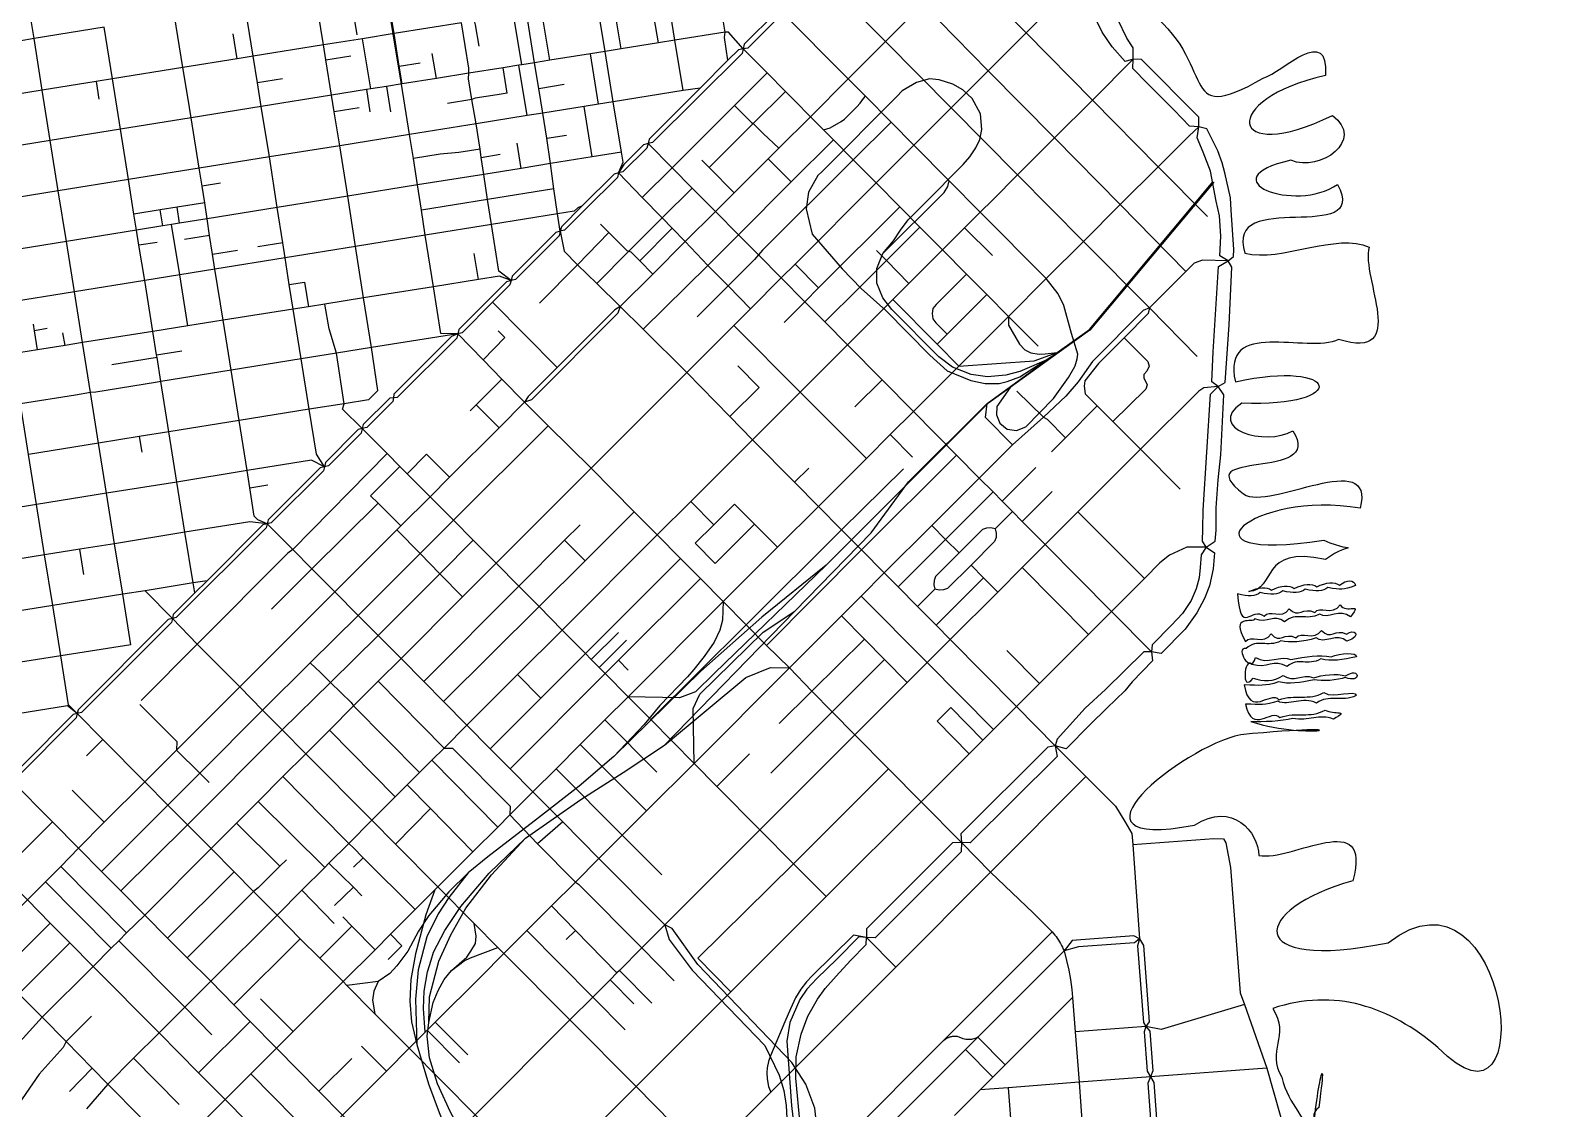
# Model space of a CAD drawing. Extents: x 0 to 264, y 89 to 356.
# Drawn here: x 166.3 to 223.6, y 220.8 to 261.6 of the extents above; entities that cross this region are included whole.
import ezdxf

# ---------------------------------------------------------------- set-up
doc = ezdxf.new("R2010")
doc.units = 0
doc.layers.get('0').update_dxf_attribs({"linetype": 'CONTINUOUS'})

msp = doc.modelspace()

# ---------------------------------------------------------------- linework, layer by layer
at = {"color": 4}
for points in [[(192.711476, 260.423863), (192.576978, 261.281553), (192.602321, 261.489912), (192.292551, 263.393812), (191.977256, 265.337397), (191.816301, 266.327379), (191.670782, 267.228063), (191.524159, 268.129853), (191.378637, 269.025026), (191.244141, 269.914689), (191.126181, 270.78671), (190.809784, 272.629974), (190.516535, 274.423629), (190.212266, 276.316502), (189.906893, 278.261188), (189.603724, 280.156268), (189.454894, 281.097744), (189.301659, 282.042526), (189.013922, 283.942014), (188.711857, 285.841502), (188.492474, 287.150088), (188.722881, 287.543655)], [(188.37341, 258.85841), (188.065833, 260.757899), (187.757153, 262.659591), (187.441857, 264.606484), (187.13428, 266.503768), (186.988758, 267.395633), (186.839931, 268.316162), (186.707639, 269.134167), (186.553297, 270.085563), (186.262256, 271.895756), (186.177369, 272.415), (185.973421, 273.696024), (185.777186, 274.913107), (185.671353, 275.586692), (185.363776, 277.52697), (185.06171, 279.43197), (184.908472, 280.386674), (184.755234, 281.340278)], [(178.684149, 261.389591), (178.400826, 263.15348), (178.38869, 263.344203), (178.108672, 265.061787), (177.825355, 266.865365)], [(199.043838, 266.453056), (201.505563, 263.963768), (203.984931, 261.457942), (206.495165, 258.92125), (208.985556, 256.402197), (210.854174, 254.513732)], [(208.042978, 260.46796), (208.039676, 260.892397), (207.79714, 261.26171), (207.452081, 261.96947), (207.156629, 262.78527), (206.845744, 263.46216), (206.632974, 263.734463), (206.292323, 263.757605), (206.008992, 263.88329), (205.797325, 264.210713), (204.839313, 265.252508), (203.990442, 266.217135), (204.02572, 266.481718)], [(191.013732, 259.283951), (190.708359, 261.18454), (190.402986, 263.087335), (190.090998, 265.033125), (189.932248, 266.022006)], [(180.672935, 257.620383), (180.363151, 259.526484), (180.05447, 261.427076), (179.738074, 263.375069), (179.429393, 265.274558)], [(197.556659, 265.108092), (200.083428, 262.543838), (202.558385, 260.030296), (205.062006, 257.489192), (207.546883, 254.965731), (210.035069, 252.438958)], [(180.390713, 259.530895), (180.282672, 260.196762), (180.082032, 261.431484), (179.765633, 263.379481), (179.606883, 264.356232)], [(183.301129, 260.962953), (183.169938, 261.764419), (183.121433, 261.917657), (183.07072, 262.058768), (182.777474, 263.861242)], [(196.136728, 263.694774), (195.964748, 263.657292), (194.760895, 262.457847), (194.71349, 262.285869), (194.680417, 262.111685), (193.457822, 260.88909), (193.285841, 260.856016)], [(196.136728, 263.694774), (198.673421, 261.134931), (201.156093, 258.626901), (203.665226, 256.093516), (206.157822, 253.576667), (208.650417, 251.059817), (210.463915, 249.227577)], [(208.042978, 260.46796), (207.74091, 260.380869), (207.242613, 260.93098), (206.867785, 261.49322), (206.598794, 262.024591), (206.382716, 262.703688), (206.190895, 263.515077), (206.292317, 263.757613)], [(205.404861, 262.877873), (203.984931, 261.457942), (202.558385, 260.030296), (201.156093, 258.626901), (199.742778, 257.213585), (198.315131, 255.785939), (195.250373, 252.718976), (194.725617, 252.194218), (193.562551, 251.031155), (192.928655, 250.397258), (191.153742, 248.621242), (187.536667, 245.000859), (183.941641, 241.40473), (182.673845, 240.135833), (180.346615, 237.806397), (179.487822, 236.947606), (178.549653, 236.011641), (177.643454, 235.102135), (176.748282, 234.205859), (175.882873, 233.340453), (174.941397, 232.397873), (174.120088, 231.57546), (173.16428, 230.618549), (170.651839, 228.105008), (169.965026, 227.428117), (169.670676, 227.133768), (169.388454, 226.851546), (168.702742, 226.166937), (166.774591, 224.24099), (165.57625, 222.923585)], [(179.475694, 247.943246), (179.226546, 249.563819), (178.929992, 251.440157), (178.622412, 253.380435), (178.34019, 255.289843), (178.027101, 257.195947), (177.819843, 258.478074), (177.718421, 259.104254), (177.503447, 260.439298), (177.411944, 261.003742), (177.096649, 262.95284)], [(188.671067, 260.856016), (188.361283, 262.757708)], [(166.866093, 241.721129), (166.56072, 243.622822), (166.256451, 245.525617), (165.951075, 247.432822), (165.646806, 249.326798), (165.532153, 250.043377), (165.341433, 251.236206), (165.034956, 253.147822), (164.730687, 255.053925), (164.42421, 256.960026), (164.121042, 258.870537), (163.818976, 260.767822), (163.511397, 262.708099)], [(186.369192, 253.958107), (186.271075, 254.615157), (186.12776, 255.563246), (185.997672, 256.519053), (185.858768, 257.477065), (185.70553, 258.429565), (185.555599, 259.363326), (185.400157, 260.332361), (185.094784, 262.234053)], [(185.980033, 260.424967), (185.661433, 262.324452)], [(200.083428, 262.543838), (198.673421, 261.134931), (197.257899, 259.720512), (195.828048, 258.292865), (194.630808, 257.096728), (194.229522, 256.695442), (192.946294, 255.414419), (192.236327, 254.705556), (191.097518, 253.566744), (189.872716, 252.343048), (188.639097, 251.109426)], [(194.71349, 262.285869), (194.545921, 262.242873), (193.327734, 261.029097), (193.285841, 260.856016), (193.247256, 260.687343), (189.856181, 257.312803), (189.688611, 257.274218)], [(194.71349, 262.285869), (197.257899, 259.720512), (197.909437, 259.062361), (198.880676, 258.084506), (199.742778, 257.213585), (201.078922, 255.866415)], [(182.636363, 261.840486), (180.082032, 261.431484), (178.891407, 261.240764), (177.411944, 261.003742), (174.75178, 260.578202), (174.146546, 260.481188), (172.098228, 260.153768), (169.432551, 259.724923), (168.818498, 259.625702), (166.779002, 259.298282), (164.121042, 258.870537), (161.475208, 258.430669), (158.808428, 258.002924), (156.157083, 257.576286), (153.498019, 257.149645), (150.846674, 256.723004), (148.203048, 256.298567), (145.53296, 255.869722), (142.878308, 255.443081), (140.21704, 255.01534)], [(169.123871, 261.672917), (166.470322, 261.244072), (165.904774, 261.141546)], [(170.124879, 238.323439), (169.819506, 240.233951), (169.514131, 242.14777), (169.209861, 244.051667), (168.906692, 245.950051), (168.602423, 247.858359), (168.300355, 249.749028), (167.993881, 251.665051), (167.689609, 253.574463), (167.383133, 255.48277), (167.081067, 257.38777), (166.779002, 259.298282), (166.470322, 261.244072), (166.361181, 261.929784)], [(172.551327, 240.285764), (172.48849, 240.661692), (172.17099, 242.576615), (171.86231, 244.479411), (171.565756, 246.377796), (171.264792, 248.285), (171.119269, 249.188994), (171.103832, 249.281597), (170.961623, 250.172361), (170.651839, 252.093897), (170.435764, 253.431147), (170.340954, 254.003308), (170.245044, 254.605234), (170.037785, 255.912716), (169.73572, 257.816615), (169.432551, 259.724923), (169.123871, 261.672917)], [(173.105851, 253.804869), (173.013246, 254.428845), (172.922847, 255.037387), (172.820322, 255.671286), (172.712284, 256.34046), (172.404704, 258.246564), (172.277924, 259.032595), (172.098228, 260.153768), (171.782935, 262.103966)], [(177.45053, 245.059287), (177.144053, 245.53223), (176.873958, 247.228871), (176.569686, 249.137178), (176.269825, 251.016824), (176.120998, 251.949481), (175.961144, 252.95159), (175.870746, 253.52375), (175.665694, 254.858794), (175.366937, 256.768202), (175.058256, 258.678717), (174.913838, 259.576093), (174.75178, 260.578202), (174.537909, 261.907734)], [(184.507186, 252.096103), (184.046371, 252.452189), (183.767456, 254.210563), (183.621937, 255.160859), (183.477518, 256.108951), (183.383812, 256.753871), (183.339715, 257.062551), (183.290103, 257.381155), (183.190885, 258.024974), (183.029931, 258.9433), (182.898742, 259.729331), (182.907548, 259.933282), (182.915266, 260.122899), (182.636352, 261.840486)], [(184.91178, 260.25409), (184.601996, 262.154678)], [(190.085486, 261.084218), (189.922325, 262.034514)], [(193.285841, 260.856016), (192.728012, 261.486605), (192.602335, 261.489907), (190.708359, 261.18454), (190.085486, 261.084218), (188.671067, 260.856016), (188.065833, 260.757899), (187.510208, 260.668603), (185.980033, 260.424967), (185.400157, 260.332361), (184.91178, 260.25409), (184.803742, 260.236451), (184.210633, 260.141641), (182.907562, 259.933282), (181.684964, 259.738151), (180.390713, 259.530895), (179.795399, 259.436085), (179.200088, 259.341276), (179.036926, 259.314831), (177.718421, 259.104254), (175.058256, 258.678717), (172.404704, 258.246564), (169.73572, 257.816615), (167.081067, 257.38777), (164.42421, 256.960026)], [(174.146546, 260.481188), (173.995512, 261.430383)], [(179.200088, 259.341276), (178.891407, 261.240764)], [(177.503447, 260.439298), (178.446024, 260.590329)], [(181.684964, 259.738151), (181.530625, 260.680731)], [(187.819992, 258.769115), (187.510208, 260.668603)], [(193.285841, 260.856016), (193.114964, 260.817431), (192.711476, 260.423863), (191.664167, 259.371042), (189.733812, 257.445095), (189.688611, 257.274218), (189.648922, 257.106649), (188.740519, 256.203758), (188.574053, 256.164072)], [(193.285841, 260.856016), (194.188732, 259.945409), (194.883264, 259.245365), (195.24045, 258.885972), (195.828048, 258.292865), (196.320833, 257.796772), (196.700069, 257.414228), (197.449722, 256.659064), (198.315131, 255.785939), (199.214715, 254.878637), (199.974287, 254.113549), (200.824262, 253.255859), (201.729357, 252.343048), (202.498853, 251.568037), (203.319061, 250.741217), (204.441338, 249.612328)], [(208.042978, 260.46796), (206.495165, 258.92125), (205.062006, 257.489192), (203.665226, 256.093516), (202.72375, 255.153143), (202.253012, 254.682405)], [(211.624774, 252.845756), (211.827621, 253.003403), (211.839756, 253.273498), (211.741639, 254.76178), (211.717396, 255.222595), (211.50683, 256.171787), (211.406509, 256.545512), (211.242247, 256.999715), (210.823325, 257.834254), (210.516848, 257.903706), (210.167361, 257.931279), (209.589686, 258.53541), (208.583169, 259.552954), (208.027544, 260.115194), (208.042981, 260.467972)], [(210.516831, 257.903706), (210.523435, 258.275226), (208.353852, 260.453629), (208.042967, 260.467966)], [(180.282672, 260.196762), (181.067603, 260.323542)], [(184.366075, 259.183629), (184.210633, 260.141641)], [(185.113524, 258.334758), (184.803742, 260.236451)], [(194.188732, 259.945409), (192.960625, 258.718403), (190.598117, 256.356996), (189.471433, 255.240234)], [(191.664167, 259.371042), (191.013732, 259.283951), (188.37341, 258.85841), (187.819992, 258.769115), (187.275391, 258.682022), (185.70553, 258.429565), (185.113524, 258.334758), (183.190885, 258.024974), (180.672935, 257.620383), (178.027101, 257.195947), (175.366937, 256.768202), (172.712284, 256.34046), (170.037785, 255.912716), (167.383133, 255.48277), (164.730687, 255.053925)], [(168.818498, 259.625702), (168.918819, 258.952119)], [(175.859722, 259.718308), (174.913838, 259.576093)], [(179.036926, 259.314817), (179.172526, 258.481381)], [(179.795399, 259.436085), (179.951944, 258.474766)], [(185.555599, 259.363326), (186.515815, 259.517665)], [(198.563176, 253.114748), (198.96777, 253.604228), (199.237865, 254.004411), (199.533315, 254.393567), (200.721736, 255.591911), (201.033724, 255.908308), (201.605885, 256.483776), (201.860548, 256.772613), (202.08875, 257.118776), (202.239784, 257.42966), (202.312544, 257.81), (202.258524, 258.394287), (201.946535, 258.977474), (201.594861, 259.305998), (201.216728, 259.518768), (200.705201, 259.687438), (200.339192, 259.719411), (199.845303, 259.590424), (199.30401, 259.265208), (199.098958, 259.051338), (196.276736, 256.225808), (196.116883, 256.067058), (195.754185, 255.435365), (195.668194, 254.806981), (195.900808, 253.846762), (197.036312, 252.544792), (197.751787, 251.798447), (198.687752, 250.961703), (200.341397, 249.26947), (201.005062, 248.679671), (201.900234, 248.31697), (202.43822, 248.210036), (202.972899, 248.207778), (203.27276, 248.279437), (203.751214, 248.461338), (205.166736, 249.369741)], [(183.029931, 258.9433), (182.103889, 258.791162)], [(184.366075, 259.183629), (183.982431, 259.121893), (183.154506, 258.988498), (183.029931, 258.9433)], [(188.574053, 256.164072), (188.743827, 256.575278), (188.684298, 256.944591), (188.37341, 258.85841)], [(194.883264, 259.245365), (193.666181, 258.03269), (191.997101, 256.369123)], [(196.320833, 257.796772), (196.579905, 257.87394), (196.995519, 258.109861), (197.118992, 258.196952), (197.393498, 258.478074), (197.584218, 258.658871), (197.708794, 258.798881), (197.838881, 258.976371), (197.909437, 259.062361)], [(178.763524, 258.626901), (177.819843, 258.478074)], [(187.576353, 256.768202), (187.275391, 258.682022)], [(192.960625, 258.718403), (193.604444, 258.076787), (193.666181, 258.03269)], [(182.491944, 250.079758), (181.85474, 250.094095), (181.574722, 251.860188), (181.266042, 253.807076), (181.116111, 254.758472), (180.973897, 255.710972), (180.821762, 256.706466), (180.672935, 257.620383)], [(185.858768, 257.477065), (186.601806, 257.59723)], [(210.516831, 257.903706), (210.157438, 257.574079), (208.985556, 256.402197), (207.546883, 254.965731), (206.157822, 253.576667), (204.74671, 252.16776), (203.319061, 250.741217), (201.441623, 248.863776), (199.727343, 247.150599), (198.85091, 246.274167), (197.948019, 245.372379), (196.133421, 243.558881), (194.590018, 242.016579), (192.530676, 239.95724), (188.933447, 236.362215)], [(198.880676, 258.084506), (197.449722, 256.659064), (194.023367, 253.243732), (193.86572, 253.062935), (193.721301, 252.892058), (192.714784, 251.897665), (191.544002, 250.73019)], [(193.666181, 258.03269), (194.042109, 257.662274), (194.630808, 257.096728)], [(211.25546, 248.096484), (211.515633, 248.237595), (211.662256, 250.423717), (211.763681, 252.599912), (211.624774, 252.845756), (211.319401, 253.029861), (211.346974, 253.76849), (211.303977, 254.541294), (211.177197, 255.101327), (210.960019, 256.235731), (210.680004, 256.947899), (210.454003, 257.494704), (210.516843, 257.903706)], [(183.339715, 257.062551), (182.536042, 256.932467), (181.83159, 256.876242), (180.821762, 256.706466)], [(184.894141, 256.339357), (184.738699, 257.294064)], [(189.688611, 257.274218), (189.521042, 257.232328), (188.779105, 256.484879), (188.574053, 256.164072), (188.534367, 255.996502), (187.328308, 254.791546), (186.534558, 253.996692), (186.369192, 253.958107)], [(196.700069, 257.414228), (195.108158, 255.827829), (193.113863, 253.830226), (191.950797, 252.668264), (189.504506, 250.25394)], [(189.688611, 257.274218), (190.598117, 256.356996), (191.355486, 255.594115), (192.236327, 254.705556), (193.113863, 253.830226), (193.86572, 253.062935), (194.725617, 252.194218), (195.618585, 251.294635), (196.378158, 250.52955), (197.232544, 249.666345)], [(188.684298, 256.944591), (187.576353, 256.768202), (185.997672, 256.519053), (184.894141, 256.339357), (183.477518, 256.108951), (180.973897, 255.710972), (178.34019, 255.289843), (175.665694, 254.858794), (173.013246, 254.428845), (171.972551, 254.262379), (171.669383, 254.213871)], [(183.383812, 256.753871), (184.094879, 256.870731)], [(192.946294, 255.414419), (191.997101, 256.369123), (191.720391, 256.648037)], [(194.229522, 256.695442), (195.108158, 255.827829)], [(188.574053, 256.164072), (188.406484, 256.122178), (187.202631, 254.918326), (186.41329, 254.128984), (186.369192, 253.958107), (186.328403, 253.791641), (184.672551, 252.133585), (184.507186, 252.096103)], [(188.574053, 256.164072), (189.471433, 255.240234), (190.225494, 254.465226), (190.60473, 254.074967), (191.097518, 253.566744), (191.950797, 252.668264), (192.714784, 251.897665), (193.562551, 251.031155)], [(204.928611, 249.163637), (203.747909, 248.654313), (203.227562, 248.519817), (202.526415, 248.451466), (201.905746, 248.53966), (201.201294, 248.826294), (200.686458, 249.208838), (198.91375, 251.008004), (198.5742, 251.447873), (198.347101, 251.99909), (198.343799, 252.554715), (198.563182, 253.114748), (200.892613, 255.429853), (201.026006, 255.648133), (201.078922, 255.866415)], [(201.078922, 255.866415), (202.253012, 254.682405), (204.74671, 252.16776)], [(173.515954, 255.782631), (172.820322, 255.671286)], [(211.090095, 255.822317), (206.398151, 250.224174), (204.928611, 249.163637), (203.387412, 248.051286), (202.527518, 247.430617), (196.421155, 241.34079), (193.990296, 239.365234), (191.681806, 237.325738), (188.396561, 234.10223), (187.082464, 232.979956), (185.54678, 231.784923), (183.63296, 230.312076), (182.889923, 229.696919), (182.15019, 228.770877), (181.748907, 228.156824), (181.327778, 227.281494), (180.999254, 226.033542), (180.898933, 224.921188), (180.946338, 223.216831), (181.380694, 221.71973), (181.786389, 220.642657), (182.220746, 219.565581), (182.534938, 218.589931)], [(186.12776, 255.563246), (183.621937, 255.160859), (181.116111, 254.758472)], [(191.355486, 255.594115), (190.225494, 254.465226), (188.963213, 253.201842), (187.750537, 251.989167)], [(205.166736, 249.369792), (206.379408, 250.245121), (211.069149, 255.839956)], [(187.202631, 254.918326), (187.031754, 254.846667), (186.897256, 254.723194), (186.271075, 254.615157), (183.767456, 254.210563), (181.266042, 253.807076), (178.622412, 253.380435), (175.961144, 252.95159), (173.309799, 252.523845), (171.978063, 252.30777), (170.651839, 252.093897), (167.993881, 251.665051), (165.341433, 251.236206), (162.693395, 250.809565), (160.027716, 250.384028), (157.355424, 249.960694)], [(172.922847, 255.037387), (171.874437, 254.867613), (171.240537, 254.765088), (170.245044, 254.605234)], [(171.338655, 254.160954), (171.240537, 254.765088)], [(171.972551, 254.262379), (171.874437, 254.867613)], [(199.214715, 254.878637), (196.14224, 251.816085), (195.618585, 251.294635), (194.833655, 250.513012)], [(171.669383, 254.213871), (171.338655, 254.160954), (170.340954, 254.003308), (167.689609, 253.574463), (165.034956, 253.147822)], [(202.253012, 254.682405), (201.663213, 254.093706), (200.824262, 253.255859), (199.556466, 251.989167), (198.944617, 251.377317), (197.232544, 249.666345), (195.445504, 247.877101), (193.638619, 246.075731), (191.305877, 243.74519), (190.036978, 242.477397), (186.439748, 238.881268), (184.75303, 237.196754), (182.840311, 235.285139), (181.976006, 234.420833), (181.51409, 233.960018), (181.048863, 233.494792), (180.580329, 233.026258), (180.129437, 232.575365), (179.244185, 231.690113), (178.374367, 230.816988), (177.622508, 230.070643), (177.459349, 229.907482), (176.596144, 229.04428), (175.656875, 228.105008), (173.157665, 225.606901), (172.164375, 224.616919), (171.19644, 223.651188), (170.235121, 222.692076), (169.253958, 221.713117), (168.446978, 220.774949)], [(172.288951, 250.384028), (171.978063, 252.30777), (171.669383, 254.213871)], [(187.894956, 254.225998), (188.211353, 253.909601)], [(173.105851, 253.804869), (172.15776, 253.653838)], [(175.286458, 242.898524), (174.933681, 243.047353), (174.795877, 243.193976), (174.626103, 244.257822), (174.522474, 244.909357), (174.22151, 246.803333), (173.91724, 248.711641), (173.617379, 250.594591), (173.309799, 252.523845), (173.218297, 253.096008), (173.105851, 253.804869)], [(186.369192, 253.958107), (186.200519, 253.916217), (184.552387, 252.266981), (184.507186, 252.096103), (184.4675, 251.929635), (183.812657, 251.274792), (182.656206, 250.11724), (182.491944, 250.079758)], [(188.211353, 253.909601), (187.019627, 252.696926), (185.579853, 251.241718)], [(186.369192, 253.958107), (186.511407, 253.207353), (187.019627, 252.696926), (187.750537, 251.989167), (188.639097, 251.109426), (189.504506, 250.25394), (191.153742, 248.621242), (192.783133, 246.95216), (193.638619, 246.075731), (195.232734, 244.467284), (196.133421, 243.558881)], [(188.211353, 253.909601), (188.887145, 253.229401), (188.963213, 253.201856)], [(190.60473, 254.074967), (189.373315, 252.844653)], [(199.974287, 254.113549), (198.706492, 252.850165), (197.654774, 251.801754), (196.378158, 250.52955)], [(201.663213, 254.093706), (202.712726, 253.039784)], [(171.122577, 253.540285), (170.435764, 253.431147)], [(173.218297, 253.096008), (174.168593, 253.249244)], [(175.870746, 253.52375), (174.925965, 253.371615)], [(183.275772, 252.130278), (183.117022, 253.114748)], [(188.963213, 253.201842), (189.041484, 253.177599), (189.373315, 252.844664), (189.872716, 252.343048)], [(198.706492, 252.850165), (198.33277, 253.2283)], [(195.250373, 252.718976), (196.14224, 251.816085)], [(198.706492, 252.850165), (199.556466, 251.989167)], [(211.624774, 252.845756), (210.659046, 252.861194), (210.342647, 252.747645), (210.035069, 252.438964), (208.650417, 251.059817), (208.603012, 250.84705), (207.691301, 249.934236), (206.720062, 248.96079), (206.210738, 248.309254), (206.179869, 248.098688)], [(210.799053, 242.015478), (211.1375, 242.246988), (211.172778, 242.65599), (211.181583, 243.500453), (211.254343, 244.559887), (211.348049, 245.507978), (211.466009, 247.771268), (211.255446, 248.096484), (211.015131, 248.268465), (211.061433, 249.395147), (211.262076, 252.628578), (211.624774, 252.845756)], [(184.507186, 252.096103), (184.07724, 252.258161), (183.275772, 252.130278), (181.574722, 251.860183), (178.929992, 251.440157), (177.468169, 251.207544), (176.841988, 251.108326), (176.269825, 251.016824), (173.617379, 250.594591), (172.288951, 250.384028), (170.961623, 250.172361), (168.300355, 249.749028), (167.649923, 249.645399), (166.593794, 249.477829), (165.646806, 249.326798), (162.99546, 248.900157), (160.336397, 248.477924), (157.678436, 248.054591)], [(176.120998, 251.949481), (176.690954, 252.038776), (176.841988, 251.108326)], [(184.507186, 252.096103), (184.338516, 252.053107), (182.537145, 250.250633), (182.491944, 250.079758), (182.452256, 249.91329), (180.201093, 247.676458), (180.059982, 247.65992), (180.042343, 247.517708), (179.055669, 246.537647), (178.881484, 246.49796)], [(201.729357, 252.343048), (200.581728, 251.195417), (200.464869, 251.039974), (200.437324, 250.848151), (200.463768, 250.655226), (200.579522, 250.499784), (201.003958, 250.07204)], [(203.387412, 248.051286), (202.886908, 247.331397), (202.867068, 247.020512), (202.992744, 246.700808), (203.272763, 246.478117), (203.62444, 246.429609), (203.979422, 246.571824), (205.021217, 247.631258), (205.596688, 248.437135), (205.833709, 248.842829), (205.849147, 248.867072), (205.920803, 249.130552), (205.947247, 249.31576), (205.701406, 250.089667), (205.411468, 251.148001), (205.203109, 251.590076), (204.746702, 252.167748)], [(198.944617, 251.377317), (200.621415, 249.689496), (201.441623, 248.863776)], [(202.498853, 251.568037), (201.003958, 250.07204), (200.621415, 249.689496)], [(178.881484, 246.49796), (178.137343, 247.23659), (178.192464, 247.440537), (177.911345, 249.352153), (177.631327, 250.267171), (177.468169, 251.207544)], [(183.812657, 251.274792), (186.255643, 248.807551)], [(188.639097, 251.109426), (188.548699, 250.860278), (185.275581, 247.592675), (185.018714, 247.493454)], [(188.639097, 251.109426), (188.432942, 250.98375), (186.255643, 248.807551), (185.157621, 247.711736), (185.018714, 247.493454)], [(208.650417, 251.059817), (208.413395, 250.967215), (206.502881, 249.033549), (205.96159, 248.272873), (205.489748, 247.729375), (204.640877, 246.934522), (203.475607, 245.887215), (202.218838, 244.630442), (200.424079, 242.835687), (198.624912, 241.040928), (197.753992, 240.166703), (197.005442, 239.41705)], [(203.319061, 250.741217), (203.327866, 250.41159), (203.736869, 249.691703), (203.938615, 249.475625), (204.171228, 249.36428), (204.479909, 249.316875), (204.710315, 249.329011), (205.166722, 249.3698)], [(166.593794, 249.477829), (166.480242, 250.199923), (166.44276, 250.442456)], [(166.963107, 250.279298), (166.480242, 250.199923)], [(184.02322, 250.193308), (184.275676, 249.938647), (183.453264, 249.1008)], [(192.928655, 250.397258), (195.445504, 247.877101), (197.948019, 245.372379)], [(182.491944, 250.079758), (179.226546, 249.563819), (177.911345, 249.352153), (176.569686, 249.137178), (173.91724, 248.711641), (171.264792, 248.285), (171.066353, 248.236494), (168.807474, 247.87269), (168.602423, 247.858353), (168.040183, 247.76796), (165.951075, 247.432822), (163.309653, 246.997361), (160.63295, 246.575131), (157.977197, 246.155106), (155.32144, 245.736181), (152.668992, 245.288593), (147.355278, 244.44303)], [(167.649923, 249.645399), (167.561728, 250.121649)], [(182.491944, 250.079758), (182.258228, 249.975026), (180.07652, 247.802135), (180.059982, 247.659923), (179.918871, 247.643385), (178.921173, 246.650095), (178.881484, 246.49796), (178.839591, 246.323776), (177.608176, 245.095669), (177.45053, 245.059287)], [(182.491944, 250.079758), (183.453264, 249.1008), (184.165435, 248.37099), (185.018714, 247.493454)], [(197.232544, 249.666345), (198.540026, 248.34784), (199.727343, 247.150599), (201.35894, 245.50026), (202.218838, 244.630442), (202.736978, 244.105687), (203.084244, 243.755113), (203.473403, 243.361546), (203.842716, 242.987822), (204.707022, 242.113593), (207.211744, 239.580208), (208.72428, 238.056649)], [(207.691301, 249.934236), (208.588681, 249.030244), (208.641597, 248.861572), (208.547891, 248.674159), (208.436546, 248.547379), (208.439848, 248.423907), (208.566625, 248.150504), (208.510403, 247.995062), (207.266862, 246.763647)], [(171.119269, 249.188994), (169.406093, 248.913385)], [(171.103838, 249.281597), (172.050826, 249.434835)], [(201.441623, 248.863776), (204.288099, 249.062215), (205.166736, 249.369792)], [(202.51098, 247.453768), (205.166736, 249.369792)], [(193.889974, 248.059002), (193.085201, 248.869287)], [(179.475694, 247.943246), (179.119609, 247.589367), (178.192464, 247.440537), (176.873958, 247.228871), (174.22151, 246.803333), (171.565756, 246.377796), (170.447891, 246.198099), (168.906692, 245.950051), (166.256451, 245.525617)], [(184.165435, 248.37099), (183.190885, 247.398647), (182.958272, 247.167135)], [(193.889974, 248.059002), (192.783133, 246.95216)], [(198.540026, 248.34784), (197.512562, 247.324784)], [(211.25546, 248.096484), (210.707551, 248.045772), (210.517935, 247.915687), (208.310867, 245.716338), (205.949463, 243.354931), (204.707022, 242.113593), (203.842716, 241.248187), (202.91447, 240.319938), (201.117508, 238.524079), (200.244383, 237.650954), (199.495833, 236.902405), (197.514766, 234.921338)], [(203.63546, 247.91348), (204.640877, 246.934522), (204.779784, 246.859558), (205.479825, 246.152899)], [(206.179869, 248.098688), (206.218454, 247.816466), (206.679269, 247.35455), (207.266867, 246.763647), (208.310867, 245.716338), (209.816787, 244.204905)], [(210.799053, 242.015478), (210.654635, 242.243681), (210.677777, 242.711111), (210.687711, 243.408951), (210.956703, 247.805442), (211.255463, 248.096484)], [(185.018714, 247.493454), (184.052986, 246.528827), (182.18106, 244.658004), (181.444635, 243.922683)], [(183.190885, 247.398647), (184.052986, 246.528827)], [(185.018714, 247.493454), (185.914992, 246.605998), (187.536667, 245.000859), (189.170468, 243.352726), (190.036978, 242.477397), (190.920026, 241.584426), (191.668575, 240.828161), (192.530676, 239.95724), (193.397186, 239.081911), (194.172197, 238.298081), (195.044218, 237.454722), (195.885373, 236.567266), (196.657076, 235.787847), (197.514766, 234.921338), (198.784766, 233.637006), (200.017284, 232.392361), (201.545252, 230.846754), (202.643272, 229.731093), (204.273768, 228.176667), (204.976016, 227.468907)], [(195.239349, 239.595643), (198.122204, 242.558976), (199.537726, 244.488231), (202.51098, 247.453768)], [(202.448143, 246.922397), (202.51098, 247.453768)], [(206.679269, 247.35455), (205.479825, 246.152899), (204.942942, 245.614912)], [(203.475607, 245.887215), (202.448143, 246.922397)], [(170.447891, 246.198099), (170.543801, 245.611605)], [(178.881484, 246.49796), (178.729349, 246.459375), (177.484704, 245.215833), (177.45053, 245.059287), (177.413048, 244.901641), (175.439697, 242.933801), (175.286458, 242.898524)], [(185.914992, 246.605998), (182.329887, 243.033022), (181.07091, 241.774046), (178.729349, 239.434689)], [(178.881484, 246.49796), (179.824061, 245.552076), (180.305826, 245.068107), (180.578125, 244.793603), (181.444635, 243.922683), (182.329887, 243.033022), (183.081744, 242.27455)], [(198.85091, 246.274167), (199.695373, 245.423092)], [(177.45053, 245.059287), (176.966561, 245.304028), (174.522474, 244.909357), (171.86231, 244.479411), (169.209861, 244.051667), (166.56072, 243.622822), (164.479331, 243.286579)], [(179.824061, 245.552076), (176.25329, 241.925077), (176.062569, 241.791685), (172.635113, 238.352101), (170.512935, 236.221103)], [(177.45053, 245.059287), (177.287369, 245.018498), (175.320633, 243.052865), (175.286458, 242.898524), (175.250077, 242.745285), (171.845772, 239.352006), (171.700252, 239.317829)], [(180.305826, 245.068107), (179.19678, 243.961268)], [(181.316754, 245.530026), (180.578125, 244.793603)], [(181.316754, 245.530026), (182.18106, 244.658004)], [(195.232734, 244.467284), (195.769617, 245.001963)], [(201.35894, 245.50026), (197.758403, 241.917361)], [(203.084244, 243.755113), (204.358655, 245.030625)], [(199.345903, 244.98322), (197.012058, 242.671425), (193.397186, 239.081911), (189.791137, 235.495702)], [(181.444635, 243.922683), (180.338897, 242.816944), (180.192274, 242.671425), (177.844097, 240.325453), (174.245764, 236.729324), (171.860103, 234.345869), (170.657353, 233.144218), (169.124974, 231.611842), (168.14822, 230.637292), (167.475738, 229.940556), (166.899167, 229.362883), (166.214558, 228.678272), (164.283099, 226.743508), (164.149704, 226.541762), (163.402256, 225.755731), (162.787101, 225.004974), (162.175252, 224.261937), (161.837909, 224.143976)], [(174.626103, 244.257822), (175.307405, 244.369167)], [(179.19678, 243.961268), (179.479002, 243.679046), (180.338897, 242.816944)], [(202.736978, 244.105687), (200.944426, 242.309828), (199.150772, 240.510661)], [(203.842716, 242.987822), (204.976016, 244.126633)], [(179.479002, 243.679046), (176.976484, 241.197474), (175.448516, 239.668403)], [(189.170468, 243.352726), (187.308465, 241.500643), (185.577647, 239.768724), (181.956162, 236.17921)], [(191.305877, 243.74519), (192.180103, 242.863246)], [(191.476754, 242.160998), (192.180103, 242.863246), (192.961728, 243.645972)], [(194.590018, 242.016579), (193.721301, 242.886397), (192.961728, 243.645972)], [(196.133421, 243.558881), (197.012058, 242.671425), (197.758403, 241.917361), (198.624912, 241.040928), (199.150772, 240.510661), (199.881685, 239.772032), (200.581728, 239.064272), (201.117508, 238.524079), (203.621129, 235.994002), (205.090669, 234.510131), (206.251528, 233.340453), (207.371597, 232.225895), (207.716659, 231.643812), (207.984547, 231.187405), (208.023133, 230.779506)], [(203.473403, 243.361546), (202.820764, 242.707803), (202.65981, 242.744185), (202.487829, 242.730949), (202.335694, 242.680239), (201.452647, 241.797191), (200.56519, 240.90974), (200.511173, 240.756502), (200.501239, 240.590036), (200.538721, 240.427978)], [(205.949463, 243.354931), (208.460797, 240.834774)], [(175.286458, 242.898524), (174.632716, 242.974591), (172.17099, 242.576615), (169.514131, 242.14777), (168.193421, 241.935), (166.866093, 241.721129), (164.215851, 241.298897)], [(175.286458, 242.898524), (175.125504, 242.857734), (173.012145, 240.746579), (172.551327, 240.285764), (171.733326, 239.46776), (171.700252, 239.317829), (171.664974, 239.17231), (168.258465, 235.760285), (168.099715, 235.722803)], [(175.286458, 242.898524), (176.25329, 241.925077), (176.976484, 241.197474), (177.844097, 240.325453), (178.729349, 239.434689), (179.486718, 238.671806), (180.346615, 237.806397), (181.204306, 236.939887), (181.956162, 236.17921), (182.840311, 235.285139), (183.723359, 234.394375), (184.471908, 233.63921), (185.336214, 232.767189)], [(187.117742, 242.865453), (186.535658, 242.282266), (184.797127, 240.540424), (181.204306, 236.939887)], [(192.229715, 241.401425), (193.721301, 242.886397)], [(202.820764, 242.707803), (202.857145, 242.546849), (202.851642, 242.382588), (202.794317, 242.226042), (201.905757, 241.338585), (201.01829, 240.45223), (200.866155, 240.399313), (200.699686, 240.390508), (200.538732, 240.427993), (199.881685, 239.772032)], [(200.424079, 242.835687), (200.944426, 242.309828), (201.452647, 241.797197)], [(183.081744, 242.27455), (181.819463, 241.008958), (179.486718, 238.671806), (177.68204, 236.896893), (175.857518, 235.103238), (172.272412, 231.517032), (169.752256, 229.015617)], [(180.192274, 242.671425), (181.07091, 241.774046), (181.819463, 241.008958), (182.673845, 240.135833)], [(183.081744, 242.27455), (183.941641, 241.40473), (184.797127, 240.540424), (185.577647, 239.768724), (186.439748, 238.881268), (187.322796, 237.989401), (187.543282, 237.76671), (187.84204, 237.465746), (188.070242, 237.234236), (188.933447, 236.362215), (189.791137, 235.495702), (191.429349, 233.842058), (192.293655, 232.970036), (193.920841, 231.327412), (195.190841, 230.045285), (196.423359, 228.801744)], [(186.535658, 242.282266), (187.308465, 241.500643)], [(191.476754, 242.160998), (192.229715, 241.401425)], [(168.099715, 235.722803), (167.774496, 236.053534), (167.476839, 237.907822), (167.172569, 239.809514), (166.866093, 241.721129)], [(168.34776, 240.976988), (168.193421, 241.935)], [(190.920026, 241.584426), (187.322796, 237.989401), (185.638282, 236.307091), (183.723359, 234.394375)], [(197.758403, 241.917361), (194.172197, 238.298081)], [(210.799053, 242.015478), (210.069244, 242.01435), (209.406685, 241.711181), (209.048395, 241.42455), (208.460797, 240.834748), (207.211744, 239.580208), (206.34303, 238.712595), (204.492047, 236.863819), (203.621129, 235.994002), (202.753516, 235.126389), (202.351129, 234.724002), (201.832986, 234.205859)], [(210.799053, 242.015478), (210.603922, 241.723333), (210.571952, 241.251494), (210.53447, 240.859028), (210.423125, 240.44231), (210.234609, 239.994722), (209.90829, 239.511857), (209.490468, 239.069784), (208.75625, 238.328951), (208.72428, 238.056649), (208.769478, 237.71269), (207.999982, 236.924452), (207.71776, 236.579393), (207.047482, 235.923447), (206.414686, 235.312701), (205.498567, 234.394375), (205.090669, 234.510131)], [(210.799053, 242.015478), (211.117657, 241.799401), (211.058125, 241.193063), (210.919218, 240.556963), (210.737317, 240.071893), (210.450687, 239.535008), (209.997588, 238.917647), (209.102412, 237.996016), (208.72428, 238.056649)], [(196.421155, 241.34079), (192.197742, 237.255183), (191.482266, 236.547423), (190.88034, 236.319218), (188.933447, 236.362215)], [(201.905746, 241.338585), (202.378688, 240.860131), (202.91447, 240.319938)], [(203.842716, 241.248187), (206.34303, 238.712595)], [(173.012145, 240.746579), (172.48849, 240.661692), (170.672785, 240.370651), (169.819506, 240.233951), (167.172569, 239.809514), (165.844141, 239.596744)], [(191.668575, 240.828161), (188.574053, 237.736944), (188.070242, 237.234236), (184.471908, 233.63921)], [(202.378688, 240.860131), (200.581728, 239.064272)], [(171.700252, 239.317829), (170.672785, 240.370651)], [(192.530676, 239.95724), (192.504232, 239.259401), (192.403911, 238.871345), (192.194451, 238.429272), (191.8086, 237.88026), (191.427159, 237.38527), (191.186827, 237.111867), (190.140621, 236.033688), (189.548618, 235.304982), (188.396575, 234.10223)], [(197.753992, 240.166703), (200.244383, 237.650954), (202.753516, 235.126389)], [(171.700252, 239.317829), (171.543706, 239.278143), (168.131685, 235.868326), (168.099715, 235.722803), (168.061129, 235.562953), (165.764766, 233.25777), (165.594992, 233.218081)], [(178.729349, 239.434689), (176.915851, 237.641034), (175.110069, 235.858403), (172.737639, 233.474949), (171.531579, 232.263377), (169.016937, 229.758655)], [(171.700252, 239.317829), (172.635113, 238.352101), (174.245764, 236.729324), (175.110069, 235.858403), (175.857518, 235.103238), (176.748282, 234.205859), (179.244185, 231.690113), (180.136049, 230.79053), (181.741188, 229.173264), (183.117022, 227.785303), (184.011093, 226.884619), (184.240399, 226.653107), (186.734097, 224.139565), (189.234408, 221.618308), (190.611345, 220.230347), (191.873629, 218.95704), (193.45231, 217.358516)], [(197.005442, 239.41705), (195.044218, 237.454722), (191.429349, 233.842058), (189.634591, 232.046199), (188.714061, 231.126772), (187.83322, 230.245928), (186.941353, 229.354064), (186.038465, 228.451173), (185.104704, 227.517412), (184.240399, 226.653107), (183.372785, 225.785494), (181.640867, 224.052474), (181.338801, 223.750409), (181.266042, 223.677647), (180.655296, 223.066901), (179.793194, 222.204799), (178.130728, 220.542335), (177.156181, 219.581016), (176.184938, 218.617492), (174.254583, 216.701466)], [(190.314792, 234.533282), (195.239349, 239.595643)], [(191.429349, 233.842058), (191.400687, 235.913524), (191.64322, 236.460329), (194.045417, 238.806301), (195.239349, 239.595643)], [(197.005442, 239.41705), (197.877464, 238.53731), (198.63704, 237.768915), (199.495833, 236.902405)], [(187.543282, 237.76671), (188.568542, 238.794174)], [(170.124879, 238.323439), (167.476839, 237.907822), (164.825494, 237.491103)], [(187.84204, 237.465746), (188.88053, 238.50534)], [(197.877464, 238.53731), (195.885373, 236.567266), (194.651754, 235.345772)], [(176.915851, 237.641034), (177.299496, 237.271718), (177.68204, 236.896893), (178.455947, 236.145036), (178.549653, 236.011641)], [(188.940062, 237.367631), (188.574053, 237.736944)], [(198.63704, 237.768915), (196.657076, 235.787847), (194.335355, 233.466129)], [(208.72428, 238.056649), (208.435442, 238.064381), (206.995669, 236.633425), (206.220658, 235.925665), (205.165633, 234.752679), (205.090669, 234.510145), (205.156813, 234.106641), (201.86716, 230.839035), (201.545252, 230.846768)], [(203.26394, 238.105157), (204.492047, 236.863819)], [(184.75303, 237.196754), (185.638282, 236.307091)], [(190.314792, 234.533282), (193.388367, 237.089817), (194.319923, 237.467953), (195.044218, 237.454717)], [(179.487822, 236.947606), (181.976006, 234.420833), (182.297917, 234.412028), (184.471908, 232.228113), (184.464204, 231.895179), (185.51481, 230.804861), (186.941353, 229.354064), (187.064825, 229.272482), (189.458202, 226.864774), (190.671978, 225.617924)], [(168.099715, 235.722803), (167.730399, 236.013845), (165.129766, 235.597127), (164.829905, 235.632405), (162.470702, 235.252065), (160.134653, 234.876137), (159.794002, 234.765895), (159.48091, 234.678801), (157.149269, 234.295157), (154.492412, 233.875131), (151.83776, 233.439671), (149.18421, 233.003107), (146.520738, 232.573161), (145.526345, 232.413308), (143.958688, 232.160851), (141.216944, 231.718776), (138.561188, 231.289931)], [(170.471042, 236.072274), (171.871129, 234.671085), (171.860094, 234.345869)], [(178.549653, 236.011641), (181.048863, 233.494792)], [(188.933447, 236.362215), (188.058117, 235.487986), (187.127665, 234.557536), (186.209339, 233.63921), (185.336214, 232.767189), (184.464192, 231.895165), (184.002274, 231.433246), (183.065208, 230.497284), (181.741188, 229.173264), (181.624331, 229.055303), (180.88019, 228.312266), (179.94974, 227.381813), (179.363246, 226.796425)], [(201.832986, 234.205859), (200.618107, 235.436173), (201.135147, 235.955417)], [(201.135147, 235.955417), (202.351129, 234.724002)], [(168.099715, 235.722803), (167.947577, 235.684218), (166.051397, 233.789141), (165.644601, 233.379035), (165.594992, 233.218081), (165.5542, 233.047204), (163.817873, 231.311981), (163.641484, 231.271188)], [(168.099715, 235.722803), (169.065442, 234.744949), (170.657353, 233.144218), (171.531579, 232.263377), (172.272412, 231.517032), (173.16428, 230.618549), (174.03079, 229.744324), (174.771623, 228.997978), (175.656875, 228.105008), (176.534408, 227.207631), (177.273037, 226.476718), (178.154982, 225.588161), (178.294992, 225.445947), (179.357734, 224.374383), (180.655296, 223.066901), (183.147891, 220.554463), (185.647101, 218.033202), (186.071535, 217.68704), (186.407778, 217.510651)], [(188.058117, 235.487986), (190.019339, 233.508022)], [(168.445877, 234.127588), (169.065442, 234.744949)], [(177.643454, 235.102135), (180.129437, 232.575365)], [(197.514766, 234.921338), (193.920841, 231.327412), (190.324715, 227.731286), (189.458202, 226.864774), (188.606024, 226.011494), (188.514522, 225.921093), (188.251042, 225.657613), (187.596199, 225.001667), (186.734097, 224.139565), (183.147891, 220.554463), (180.601276, 218.006744), (179.655391, 217.058655), (179.158194, 216.562562), (178.977394, 216.359715)], [(171.860103, 234.345869), (172.737639, 233.474949), (173.09152, 233.123272)], [(201.832986, 234.205859), (200.017284, 232.392361), (196.423359, 228.801744), (192.826129, 225.206718), (189.234408, 221.618308), (185.647101, 218.033202), (185.31527, 217.842482), (184.81697, 217.39269)], [(185.060607, 231.018732), (187.146407, 232.47284), (188.754853, 233.492588), (190.314792, 234.533282)], [(187.127665, 234.557536), (189.634591, 232.046199)], [(193.527274, 234.201451), (192.293655, 232.970036)], [(205.090669, 234.510131), (204.810651, 234.456111), (201.524306, 231.17197), (201.545246, 230.846754), (201.526513, 230.500592), (198.283161, 227.245113), (197.949126, 227.260551)], [(181.51409, 233.960018), (184.002274, 231.433246)], [(186.209339, 233.63921), (188.714061, 231.126772), (190.207855, 229.627467)], [(198.784766, 233.637006), (195.190841, 230.045285), (191.567153, 226.477822)], [(165.594992, 233.218081), (167.16375, 231.632785), (168.14822, 230.637292), (169.016937, 229.758655), (169.752256, 229.015617), (170.651839, 228.105008), (171.515044, 227.232986), (172.252569, 226.486641), (173.157665, 225.606901), (174.027482, 224.715036), (174.641535, 224.085548), (175.633724, 223.068004), (177.238863, 221.444123), (178.130728, 220.542335), (180.601276, 218.006744), (181.874583, 216.807299)], [(175.882873, 233.340453), (178.206798, 230.975738), (178.374367, 230.816988), (178.543037, 230.658238), (178.913454, 230.267978), (180.88019, 228.312266)], [(180.580329, 233.026258), (181.457865, 232.135494), (183.065208, 230.497284)], [(206.251528, 233.340453), (202.643272, 229.731093), (199.054861, 226.141579), (195.46204, 222.547657), (194.328742, 221.414357)], [(169.124974, 231.611842), (167.914506, 232.83223)], [(174.941397, 232.397873), (177.459349, 229.907482)], [(185.336214, 232.767189), (186.466206, 231.626173), (187.83322, 230.245928), (190.324715, 227.731286)], [(181.457865, 232.135494), (180.136049, 230.79053)], [(163.641484, 231.271188), (164.587369, 230.320895), (165.21796, 229.683688), (165.350252, 229.550296), (166.214558, 228.678272), (167.082171, 227.804046), (167.827412, 227.051085), (168.702742, 226.166937), (171.19644, 223.651188), (172.693542, 222.140859), (173.693447, 221.131034), (176.184938, 218.617492), (178.283966, 216.511849), (178.977394, 216.359715)], [(167.16375, 231.632785), (165.21796, 229.683688)], [(174.120088, 231.57546), (175.763812, 229.948272)], [(186.466206, 231.626173), (185.51481, 230.804861)], [(181.266042, 223.677647), (181.200998, 224.57723), (181.223039, 225.228768), (181.347612, 225.957474), (181.492031, 226.406162), (181.579122, 226.697204), (182.006867, 227.526232), (182.612101, 228.434635), (183.683664, 229.688099), (185.060598, 231.018732)], [(181.399437, 224.044758), (181.418176, 225.018202), (181.779774, 226.365373), (182.232873, 227.354254), (182.797317, 228.362978), (183.76966, 229.620851), (185.060607, 231.018732)], [(201.545252, 230.846754), (201.204601, 230.834619), (197.953534, 227.581347), (197.949131, 227.260539), (197.466258, 227.346535), (195.898603, 225.813056), (195.68473, 225.579342), (195.474167, 225.302631), (195.271319, 224.973004), (195.077292, 224.560694), (194.867829, 224.071217), (194.315512, 222.787986), (194.239444, 222.570808), (194.190936, 222.333786), (194.176599, 222.148578), (194.188735, 221.908246), (194.247163, 221.629331), (194.328745, 221.414357)], [(208.023133, 230.779506), (211.086787, 230.997785), (211.458308, 230.987879), (211.538783, 230.833538), (211.719583, 229.906395), (212.085589, 225.170354), (212.250954, 224.729381), (213.09652, 222.32276), (213.592613, 220.53572), (213.64553, 220.356024), (213.692935, 220.174123), (213.733724, 219.991119), (213.769002, 219.80591), (213.797665, 219.620702), (214.045713, 215.864722), (214.304784, 211.930147), (214.357701, 211.135296), (214.122881, 210.542189), (213.529774, 209.052803), (211.929046, 206.630764), (211.427438, 206.420201)], [(208.023133, 230.779506), (208.281103, 227.205424), (208.427726, 226.957379), (208.646006, 224.065702), (208.520329, 223.893724)], [(176.01296, 230.197423), (175.763812, 229.948272), (174.945808, 229.132474), (174.771623, 228.997978), (172.252569, 226.486641)], [(178.555165, 229.91079), (178.913454, 230.267978)], [(167.475738, 229.940556), (169.965026, 227.428117)], [(174.03079, 229.744324), (171.515044, 227.232986)], [(177.622508, 230.070643), (178.544141, 229.155625), (178.869357, 228.832613)], [(182.889923, 229.696919), (182.153498, 228.986952), (181.392822, 228.09178), (181.008074, 227.498673), (180.601276, 226.734689), (180.193377, 226.181268), (179.918871, 225.895738), (179.477899, 225.598081), (178.294992, 225.445947)], [(161.772865, 229.262562), (164.283099, 226.743508), (165.136381, 225.886919), (165.898158, 225.122935), (166.774591, 224.24099), (167.679686, 223.319357), (168.664159, 222.315044)], [(166.899167, 229.362883), (169.388454, 226.851546)], [(176.596144, 229.04428), (177.817639, 227.786407)], [(178.544141, 229.155625), (177.826458, 228.466605)], [(181.624331, 229.055303), (181.289192, 228.110522), (180.895625, 226.639879), (180.722544, 225.673048), (180.686162, 224.847328), (180.741283, 224.067909), (180.946338, 223.216831)], [(186.038465, 228.451173), (186.942456, 227.527335), (188.514522, 225.921093)], [(178.140651, 228.041067), (178.48902, 227.687189), (179.363246, 226.796425)], [(167.082171, 227.804046), (165.31277, 226.036849), (165.136381, 225.886919), (163.723063, 224.311546)], [(178.48902, 227.687189), (177.273037, 226.476718)], [(179.94974, 227.381813), (180.382994, 226.947456)], [(181.399437, 224.044758), (181.562595, 224.804331), (181.756623, 225.255226), (181.974905, 225.667536), (182.259331, 226.00598), (182.841415, 226.510895), (182.992449, 226.740201), (183.161119, 227.033447), (183.193089, 227.302438), (183.117022, 227.785303)], [(185.104704, 227.517412), (187.596199, 225.001667), (188.820998, 223.765841)], [(186.942456, 227.527335), (186.592986, 227.178966)], [(190.324715, 227.731286), (190.491181, 227.185581), (191.363202, 226.01921), (194.102742, 223.174938), (194.648447, 222.052665), (194.821528, 221.468377), (194.91303, 220.908341), (195.034298, 218.466458)], [(197.169704, 214.839463), (196.517065, 216.516258), (196.329653, 217.229532), (196.221615, 218.280147), (196.153264, 219.444313), (196.000026, 220.805815), (195.657171, 221.717526), (195.125797, 222.52671), (191.574869, 226.2408), (190.601422, 227.603403), (190.324715, 227.731286)], [(197.949123, 227.260548), (197.660285, 227.280388), (196.824645, 226.443644), (196.076093, 225.710527), (195.69796, 225.303729), (195.425658, 224.906854), (195.056345, 224.043652), (194.937284, 223.338096), (195.112569, 220.90393), (195.359514, 218.810414), (195.598742, 216.651854)], [(197.169704, 214.839463), (196.261301, 216.188838), (195.790563, 217.230633), (195.599843, 218.831363), (195.447708, 220.193966), (195.279035, 221.936911), (195.287841, 222.739481), (195.482972, 223.597171), (195.728813, 224.277369), (196.100333, 224.921188), (196.391375, 225.323578), (196.800377, 225.794313), (197.35049, 226.383012), (197.9447, 226.989349), (197.949103, 227.260548)], [(204.976016, 227.468907), (200.841901, 223.334792), (200.134141, 222.625928), (197.884079, 220.375869), (197.857635, 220.13223)], [(197.949123, 227.260548), (199.054861, 226.141579)], [(208.281103, 227.205424), (208.063922, 227.317873), (205.725669, 227.13928), (205.423603, 226.747917), (202.162613, 223.489133), (201.699591, 223.027215), (198.609478, 219.939306)], [(204.976016, 227.468907), (205.026728, 227.410478), (205.075234, 227.350947), (205.122639, 227.28921), (205.16784, 227.226371), (205.210833, 227.161327), (205.251623, 227.095183), (205.290208, 227.027935), (205.32769, 226.959583), (205.361867, 226.890131), (205.393838, 226.819576), (205.423603, 226.747917), (205.516206, 226.389627), (205.597785, 226.02803), (205.666137, 225.663125), (205.723465, 225.297119), (205.746607, 224.98954), (205.84473, 223.689774), (205.989149, 221.781466), (206.125851, 219.966867)], [(167.827412, 227.051085), (165.898158, 225.122935), (164.59178, 223.660008), (164.076944, 222.929097)], [(169.670676, 227.133768), (172.164375, 224.616919), (173.194046, 223.577328)], [(179.363246, 226.796425), (178.154982, 225.588161), (176.269825, 223.704105), (175.633724, 223.068004), (174.662482, 222.097865), (173.693447, 221.131034), (171.752065, 219.191857)], [(176.534408, 227.207631), (174.027482, 224.715036)], [(180.382994, 226.947456), (179.858238, 226.421597)], [(182.259331, 226.00598), (182.728966, 226.369784), (182.97481, 226.488845), (184.011093, 226.884619)], [(208.281103, 227.205424), (208.082665, 227.061008), (205.964894, 226.898951), (205.423603, 226.747917)], [(208.281103, 227.205424), (208.203933, 226.940841), (208.423315, 224.049167), (208.520329, 223.893724), (208.672464, 223.711824), (208.784912, 222.220234), (208.690103, 221.987621), (208.81909, 221.772647), (208.922716, 220.405633), (208.827909, 220.173022), (208.95579, 219.958048), (208.992171, 219.479591), (208.897361, 219.246981), (209.026345, 219.032006), (209.275494, 215.725815), (209.181787, 215.493202), (209.309671, 215.278231), (209.568742, 211.847467), (209.51803, 211.577369)], [(191.567153, 226.477822), (192.826129, 225.206718)], [(179.477899, 225.598081), (179.318048, 225.228768), (179.267335, 224.891425), (179.357734, 224.374383)], [(188.251042, 225.657613), (189.150625, 224.74921)], [(188.606024, 226.011494), (189.830826, 224.775669)], [(205.746615, 224.98954), (203.198897, 222.444028), (202.735877, 221.981008), (202.250808, 221.49704), (201.278465, 220.524697)], [(175.03731, 224.936623), (176.269825, 223.704105)], [(212.250954, 224.729367), (209.102412, 223.772456), (208.520329, 223.893724)], [(168.641006, 224.28178), (167.679686, 223.319357), (167.563933, 223.099974), (166.657734, 222.084635), (165.769174, 220.791484)], [(174.641535, 224.085548), (172.693542, 222.140859)], [(183.189784, 218.660486), (182.813853, 219.5733), (182.21303, 220.648169), (181.723549, 221.724141), (181.420381, 222.704203), (181.337701, 223.522204), (181.399437, 224.044758)], [(181.640867, 224.052474), (182.870077, 222.82216)], [(208.520329, 223.893724), (205.84473, 223.689774)], [(208.520329, 223.893724), (208.449774, 223.695285), (208.562222, 222.202595), (208.690103, 221.987621), (208.596397, 221.755008), (208.698922, 220.387994), (208.827909, 220.173022), (208.733099, 219.940409), (208.769478, 219.461952), (208.897361, 219.246981), (208.803655, 219.014367), (208.924923, 217.409228)], [(181.338801, 223.750409), (182.563603, 222.51348)], [(202.162613, 223.489133), (202.12072, 223.467092), (202.098679, 223.457158), (202.054581, 223.439519), (202.010484, 223.424081), (201.96418, 223.413046), (201.917879, 223.404241), (201.893636, 223.400939), (201.870493, 223.398681), (201.846251, 223.397552), (201.823108, 223.396423), (201.798865, 223.396423), (201.775723, 223.397552), (201.75148, 223.39981), (201.728338, 223.402068), (201.705196, 223.40537), (201.658895, 223.414175), (201.612593, 223.427411), (201.388799, 223.510091), (201.366758, 223.513393), (201.345817, 223.515651), (201.30172, 223.517909), (201.279678, 223.517909), (201.235581, 223.515651), (201.213539, 223.513393), (201.191498, 223.510091), (201.169456, 223.505689), (201.148515, 223.501286), (201.126474, 223.495783), (201.105533, 223.490279), (201.084592, 223.483675), (201.063651, 223.475971), (201.043811, 223.468266), (201.02287, 223.459461), (200.983181, 223.43962), (200.964442, 223.428585), (200.92696, 223.404343), (200.909321, 223.392207), (200.891682, 223.37787), (200.875144, 223.364634), (200.858605, 223.349196), (200.842067, 223.334859)], [(202.162613, 223.489133), (203.198897, 222.444028)], [(170.235121, 222.692076), (171.961528, 220.949133)], [(178.483506, 222.687665), (177.238863, 221.444123)], [(178.851718, 223.153994), (179.793194, 222.204799)], [(201.699591, 223.027215), (202.735877, 221.981008)], [(168.664159, 222.315044), (167.810877, 221.428688)], [(168.664159, 222.315044), (169.253958, 221.713117), (171.752065, 219.191857), (174.254583, 216.701466), (174.415537, 216.33546), (174.4442, 215.970556)], [(174.662482, 222.097865), (177.156181, 219.581016), (179.655391, 217.058655)], [(213.09652, 222.32276), (208.690103, 221.987621), (205.989149, 221.781466), (203.306937, 221.577518), (202.250808, 221.49704)], [(203.306937, 221.577518), (203.443637, 219.762917), (203.514192, 218.836875), (203.651996, 217.006842), (203.797518, 215.083099), (203.943037, 213.16046)], [(194.328742, 221.414357), (192.739035, 219.823549)]]:
    msp.add_lwpolyline(points, dxfattribs=at)
at = {"color": 3}
for points in [[(208.4712, 262.398586), (211.348599, 260.329274), (209.588543, 257.825011), (212.95842, 259.749719)], [(212.95842, 259.749719), (213.704322, 259.991962), (215.450349, 261.816627), (215.308601, 259.847196)], [(215.308601, 259.847196), (211.272018, 258.973255), (211.608975, 256.391743), (215.572151, 258.341328)], [(215.572151, 258.341328), (216.821992, 257.424702), (215.121592, 256.170529), (213.996561, 256.644388)], [(213.996561, 256.644388), (210.838093, 255.926827), (214.162742, 254.621216), (215.770474, 255.731168)], [(215.770474, 255.731168), (217.024043, 253.351363), (211.447817, 255.651562), (212.265364, 253.127423)], [(212.265364, 253.127423), (213.633248, 252.788375), (215.753688, 253.925598), (216.965338, 253.36406)], [(216.965338, 253.36406), (216.630967, 252.198333), (218.525765, 249.028989), (215.808044, 249.868684)], [(215.808044, 249.868684), (214.629774, 249.29546), (211.351636, 250.690626), (211.904126, 248.268366)], [(211.904126, 248.268366), (215.86862, 249.140644), (216.284246, 247.297459), (212.141153, 247.454812)], [(212.141153, 247.454812), (210.753503, 246.523818), (213.042147, 245.795374), (214.074818, 246.417428)], [(214.074818, 246.417428), (215.334096, 244.436852), (209.966224, 245.775604), (212.210605, 244.027263)], [(212.210605, 244.027263), (213.180941, 243.359948), (217.215576, 245.841373), (216.620491, 243.484414)], [(216.620491, 243.484414), (212.531023, 244.199955), (209.41985, 241.390229), (215.244663, 242.279441)], [(215.244663, 242.279441), (216.607192, 241.707701), (216.327014, 242.317008), (215.314189, 241.544667)], [(215.314189, 241.544667), (212.776988, 242.117541), (213.475229, 240.384011), (212.407113, 240.342005)], [(212.407113, 240.342005), (212.806003, 240.488024), (213.065143, 240.553136), (213.273623, 240.38744)], [(213.273623, 240.38744), (213.650415, 240.575169), (213.921103, 240.600989), (214.130258, 240.449422)], [(214.541419, 240.423147), (214.375176, 240.28028), (214.09395, 240.267394), (213.694772, 240.362272)], [(214.130258, 240.449422), (214.496579, 240.636879), (214.783266, 240.664859), (214.981364, 240.511398)], [(215.399126, 240.486192), (215.214361, 240.338983), (214.960979, 240.333109), (214.541419, 240.423147)], [(214.981364, 240.511398), (215.349706, 240.698793), (215.63805, 240.726172), (215.844574, 240.574474)], [(216.444291, 240.561379), (215.947611, 240.398994), (215.923794, 240.396344), (215.399126, 240.486192)], [(215.844574, 240.574474), (216.10929, 240.795511), (216.408178, 240.801937), (216.444291, 240.561379)], [(212.845907, 240.300324), (212.659925, 240.167033), (212.401096, 240.121855), (211.983788, 240.254911)], [(211.983788, 240.254911), (212.103626, 238.599238), (212.520361, 239.825634), (212.995806, 239.401802)], [(213.694772, 240.362272), (213.520291, 240.217421), (213.240298, 240.205847), (212.845907, 240.300324)], [(215.86757, 239.831375), (216.073792, 239.459445), (216.767314, 240.004036), (216.252321, 239.381597)], [(212.630904, 239.300554), (212.61939, 239.12199), (211.649039, 239.520846), (212.291374, 238.450436)], [(213.765291, 239.194837), (213.347963, 239.524619), (213.150758, 239.103961), (212.630904, 239.300554)], [(212.995806, 239.401802), (213.176601, 239.683914), (213.656074, 239.256999), (213.94166, 239.686507)], [(215.094786, 239.482844), (214.565447, 239.213633), (214.207824, 239.584484), (213.765291, 239.194837)], [(213.94166, 239.686507), (214.285901, 239.299465), (214.461398, 239.785392), (214.90187, 239.545566)], [(214.90187, 239.545566), (215.087519, 239.826617), (215.567935, 239.401768), (215.86757, 239.831375)], [(216.252321, 239.381597), (215.888869, 239.708196), (215.370893, 239.27356), (215.094786, 239.482844)], [(212.291374, 238.450436), (212.46314, 238.731563), (212.983168, 238.305546), (213.251562, 238.732884)], [(213.251562, 238.732884), (213.590717, 238.344402), (213.751374, 238.828786), (214.190828, 238.586385)], [(214.190828, 238.586385), (214.392434, 238.869197), (214.878358, 238.442983), (215.164235, 238.868805)], [(216.124446, 238.459922), (215.759405, 238.801681), (215.248259, 238.330805), (214.955885, 238.58209)], [(215.164235, 238.868805), (215.490219, 238.480603), (215.686259, 238.9667), (216.107907, 238.724505)], [(216.107907, 238.724505), (216.385837, 238.967493), (216.727388, 238.675204), (216.124446, 238.459922)], [(212.309027, 238.187038), (211.865281, 238.259329), (212.48427, 237.151751), (212.668389, 237.838796)], [(213.626387, 238.471679), (213.098538, 238.200788), (212.754405, 238.579979), (212.309027, 238.187038)], [(214.955885, 238.58209), (214.447738, 238.410959), (213.970105, 238.409026), (213.626387, 238.471679)], [(212.521775, 237.581745), (212.241994, 237.913051), (212.104597, 236.439402), (212.573627, 237.060317)], [(213.866702, 237.501489), (213.357951, 237.8038), (213.091322, 237.399672), (212.521775, 237.581745)], [(212.668389, 237.838796), (213.098671, 237.557516), (213.650884, 237.943475), (214.004508, 237.76964)], [(215.132257, 237.789466), (214.639333, 237.498873), (214.260949, 237.876159), (213.866702, 237.501489)], [(214.004508, 237.76964), (214.578932, 237.882927), (215.060053, 237.953793), (215.526922, 237.86351)], [(216.480492, 237.871412), (215.940711, 237.753689), (215.549031, 237.690914), (215.132257, 237.789466)], [(215.526922, 237.86351), (215.880561, 238.021478), (216.508894, 238.047649), (216.480492, 237.871412)], [(212.573627, 237.060317), (212.963069, 236.940694), (213.344122, 236.916951), (213.704616, 237.168507)], [(214.879792, 237.00442), (214.339526, 236.886922), (213.936628, 236.822708), (213.531642, 236.922595)], [(213.704616, 237.168507), (214.144521, 236.866887), (214.366839, 237.255366), (214.875302, 237.077182)], [(214.875302, 237.077182), (215.159361, 237.175664), (215.765888, 237.255764), (216.066994, 237.146945)], [(216.053757, 237.089518), (215.788186, 236.982099), (215.161179, 236.935007), (214.879792, 237.00442)], [(216.066994, 237.146945), (216.632132, 237.52171), (216.67634, 236.832467), (216.053757, 237.089518)], [(213.531642, 236.922595), (213.01557, 236.746788), (212.851938, 236.791427), (212.237388, 236.811095)], [(212.237388, 236.811095), (212.452393, 235.526148), (213.218505, 236.617146), (213.545886, 236.249075)], [(213.545886, 236.249075), (214.169619, 236.463329), (214.677106, 236.206064), (215.249046, 236.516172)], [(216.470433, 236.403868), (215.90841, 236.140286), (215.447341, 236.458235), (214.965689, 236.123576)], [(215.249046, 236.516172), (215.624416, 236.262743), (216.453799, 236.668999), (216.470433, 236.403868)], [(213.510568, 236.189385), (213.02137, 236.031552), (212.845574, 236.068238), (212.291278, 236.084457)], [(212.291278, 236.084457), (212.53054, 234.895345), (213.2803, 235.944887), (213.585493, 235.578718)], [(214.965689, 236.123576), (214.456992, 236.386963), (213.924185, 235.996192), (213.510568, 236.189385)], [(213.585493, 235.578718), (214.247964, 235.805534), (214.713749, 235.532044), (215.294193, 235.854601)], [(215.294193, 235.854601), (215.63085, 235.661965), (216.271083, 235.887997), (215.611735, 235.506204)], [(212.482213, 235.425053), (214.789077, 234.680354), (217.128474, 235.42003), (212.105184, 234.922359)], [(214.0696, 235.541182), (213.633039, 235.433523), (212.972007, 235.391576), (212.482213, 235.425053)], [(215.611735, 235.506204), (215.084008, 235.74375), (214.666472, 235.409624), (214.0696, 235.541182)], [(212.105184, 234.922359), (209.869052, 234.457771), (204.949095, 230.502717), (210.351184, 231.502159)], [(210.351184, 231.502159), (211.795871, 232.450423), (212.771112, 231.226648), (212.792, 230.359551)], [(212.792, 230.359551), (214.03056, 230.113961), (217.108131, 232.215636), (216.346306, 229.403261)], [(217.680963, 227.059679), (222.261946, 230.622481), (223.565037, 218.952445), (219.56531, 223.100928)], [(216.346306, 229.403261), (212.511259, 228.335953), (212.102333, 225.933014), (217.680963, 227.059679)], [(219.56531, 223.100928), (217.72878, 224.641574), (215.673107, 225.355844), (213.313281, 224.574583)], [(213.313281, 224.574583), (213.988043, 223.532962), (213.044032, 222.964183), (213.658103, 221.980334)], [(214.866762, 219.270495), (214.723926, 220.370284), (215.495807, 224.032403), (215.057931, 220.834306)], [(213.658103, 221.980334), (213.920725, 220.844674), (214.603674, 220.569014), (214.866762, 219.270495)], [(215.057931, 220.834306), (213.968412, 219.979404), (217.77395, 217.987474), (218.859159, 216.685997)]]:
    msp.add_open_spline(points, degree=3, dxfattribs=at)

doc.saveas('drawing.dxf')
